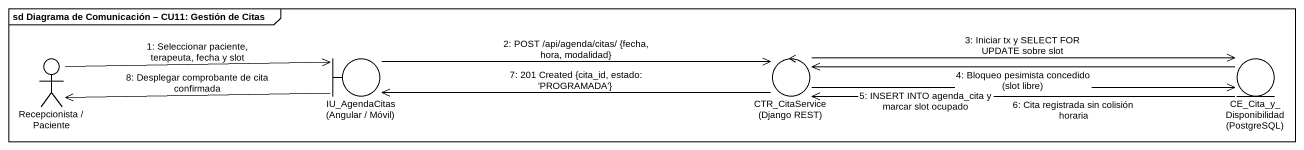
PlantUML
@startuml
mainframe sd Diagrama de Comunicación – CU11: Gestión de Citas
actor "Recepcionista / Paciente" as Recepcionista_Paciente
boundary "IU_AgendaCitas (Angular / Móvil)" as IU_AgendaCitas_Angular_Móvil
control "CTR_CitaService (Django REST)" as CTR_CitaService_Django_REST
entity "CE_Cita_y_Disponibilidad (PostgreSQL)" as CE_Cita_y_Disponibilidad
Recepcionista_Paciente -right-> IU_AgendaCitas_Angular_Móvil : 1: Seleccionar paciente, terapeuta, fecha y slot
IU_AgendaCitas_Angular_Móvil -left-> Recepcionista_Paciente : 8: Desplegar comprobante de cita confirmada
IU_AgendaCitas_Angular_Móvil -right-> CTR_CitaService_Django_REST : 2: POST /api/agenda/citas/ {fecha, hora, modalidad}
CTR_CitaService_Django_REST -left-> IU_AgendaCitas_Angular_Móvil : 7: 201 Created {cita_id, estado: 'PROGRAMADA'}
CTR_CitaService_Django_REST -right-> CE_Cita_y_Disponibilidad : 3: Iniciar tx y SELECT FOR UPDATE sobre slot
CTR_CitaService_Django_REST -right-> CE_Cita_y_Disponibilidad : 5: INSERT INTO agenda_cita y marcar slot ocupado
CE_Cita_y_Disponibilidad -left-> CTR_CitaService_Django_REST : 4: Bloqueo pesimista concedido (slot libre)
CE_Cita_y_Disponibilidad -left-> CTR_CitaService_Django_REST : 6: Cita registrada sin colisión horaria
@enduml
